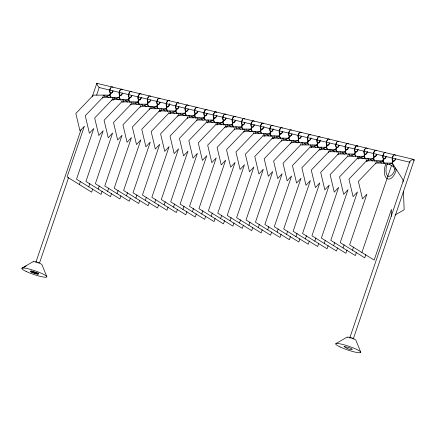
<?xml version="1.0" encoding="UTF-8"?>
<svg xmlns="http://www.w3.org/2000/svg" width="436" height="436" viewBox="0 0 436 436"><rect width="100%" height="100%" fill="white"/><g stroke="black" fill="none" stroke-linecap="round" stroke-linejoin="round"><path stroke-width="0.65" d="M353.209 339.143L414.195 159.985L414.053 159.543C412.412 159.314 410.194 160.421 409.726 162.056L409.873 162.236M413.759 159.451L96.819 83.331L97.462 85.412L99.157 87.527L409.502 162.17M112.946 87.336A3.346 1.771 -76.5 0 0 110.281 88.372A3.346 1.771 -76.5 0 0 110.079 92.89L110.444 93.249L110.063 95.522L111.147 97.228M122.363 89.603A3.346 1.771 -76.5 0 0 119.698 90.634A3.346 1.771 -76.5 0 0 119.497 95.157L119.862 95.517L119.48 97.784L120.93 100.062M131.781 91.865A3.346 1.771 -76.5 0 0 129.116 92.901A3.346 1.771 -76.5 0 0 128.914 97.424L129.279 97.778L128.898 100.051L130.348 102.324M141.199 94.132A3.346 1.771 -76.5 0 0 138.534 95.162A3.346 1.771 -76.5 0 0 138.332 99.686L138.697 100.046L138.316 102.313L139.765 104.591M150.616 96.4A3.346 1.771 -76.5 0 0 147.951 97.43A3.346 1.771 -76.5 0 0 147.75 101.953L148.115 102.307L147.733 104.58L149.183 106.858M160.034 98.661A3.346 1.771 -76.5 0 0 157.369 99.697A3.346 1.771 -76.5 0 0 157.167 104.22L157.532 104.575L157.151 106.847L158.235 108.553M169.451 100.929A3.346 1.771 -76.5 0 0 166.786 101.959A3.346 1.771 -76.5 0 0 166.585 106.482L166.95 106.842L166.568 109.109L168.018 111.387M178.869 103.196A3.346 1.771 -76.5 0 0 176.204 104.226A3.346 1.771 -76.5 0 0 176.002 108.749L176.367 109.104L175.986 111.376L177.436 113.649M188.287 105.458A3.346 1.771 -76.5 0 0 185.622 106.488A3.346 1.771 -76.5 0 0 185.42 111.011L185.785 111.371L185.404 113.638L186.853 115.916M197.704 107.725A3.346 1.771 -76.5 0 0 195.039 108.755A3.346 1.771 -76.5 0 0 194.838 113.278L195.203 113.638L194.821 115.905L196.271 118.183M207.122 109.986A3.346 1.771 -76.5 0 0 204.457 111.022A3.346 1.771 -76.5 0 0 204.255 115.545L204.62 115.9L204.239 118.172L205.323 119.878M216.539 112.254A3.346 1.771 -76.5 0 0 213.874 113.284A3.346 1.771 -76.5 0 0 213.673 117.807L214.038 118.167L213.656 120.434L215.106 122.712M225.957 114.521A3.346 1.771 -76.5 0 0 223.292 115.551A3.346 1.771 -76.5 0 0 223.09 120.074L223.455 120.429L223.074 122.701L224.524 124.979M235.375 116.783A3.346 1.771 -76.5 0 0 232.71 117.813A3.346 1.771 -76.5 0 0 232.508 122.336L232.873 122.696L232.492 124.963L233.941 127.241M244.792 119.05A3.346 1.771 -76.5 0 0 242.127 120.08A3.346 1.771 -76.5 0 0 241.925 124.603L242.291 124.963L241.909 127.23L243.359 129.508M254.21 121.312A3.346 1.771 -76.5 0 0 251.545 122.347A3.346 1.771 -76.5 0 0 251.343 126.871L251.708 127.225L251.327 129.497L252.411 131.203M263.627 123.579A3.346 1.771 -76.5 0 0 260.962 124.609A3.346 1.771 -76.5 0 0 260.761 129.132L261.126 129.492L260.744 131.759L261.829 133.471M273.045 125.846A3.346 1.771 -76.5 0 0 270.38 126.876A3.346 1.771 -76.5 0 0 270.178 131.4L270.543 131.754L270.162 134.026L271.612 136.305M282.463 128.108A3.346 1.771 -76.5 0 0 279.798 129.138A3.346 1.771 -76.5 0 0 279.596 133.661L279.961 134.021L279.58 136.294L281.029 138.566M291.515 130.015A3.346 1.771 -76.5 0 0 289.041 131.781A3.346 1.771 -76.5 0 0 289.014 135.928L289.379 136.288L288.997 138.555L290.447 140.833M301.298 132.637A3.346 1.771 -76.5 0 0 298.633 133.672A3.346 1.771 -76.5 0 0 298.431 138.196L298.796 138.55L298.415 140.823L299.499 142.528M310.715 134.904A3.346 1.771 -76.5 0 0 308.05 135.934A3.346 1.771 -76.5 0 0 307.849 140.457L308.214 140.817L307.832 143.084L308.917 144.796M320.133 137.171A3.346 1.771 -76.5 0 0 317.468 138.201A3.346 1.771 -76.5 0 0 317.266 142.725L317.631 143.079L317.25 145.352L318.694 147.63M329.551 139.433A3.346 1.771 -76.5 0 0 326.886 140.468A3.346 1.771 -76.5 0 0 326.684 144.986L327.049 145.346L326.668 147.619L328.112 149.891M338.603 141.34A3.346 1.771 -76.5 0 0 336.129 143.106A3.346 1.771 -76.5 0 0 336.102 147.254L336.467 147.613L336.085 149.88L337.529 152.159M348.386 143.967A3.346 1.771 -76.5 0 0 345.721 144.997A3.346 1.771 -76.5 0 0 345.519 149.521L345.884 149.875L345.503 152.148L346.587 153.854M357.803 146.229A3.346 1.771 -76.5 0 0 355.138 147.259A3.346 1.771 -76.5 0 0 354.937 151.782L355.302 152.142L354.92 154.409L356.005 156.121M367.221 148.496A3.346 1.771 -76.5 0 0 364.556 149.526A3.346 1.771 -76.5 0 0 364.354 154.05L364.719 154.404L364.338 156.677L365.782 158.955M376.639 150.758A3.346 1.771 -76.5 0 0 373.974 151.793A3.346 1.771 -76.5 0 0 373.772 156.317L374.137 156.671L373.756 158.944L375.2 161.216M385.691 152.665A3.346 1.771 -76.5 0 0 383.217 154.431A3.346 1.771 -76.5 0 0 383.19 158.579L383.555 158.938L383.173 161.206L384.617 163.484M395.474 155.292A3.346 1.771 -76.5 0 0 392.809 156.322A3.346 1.771 -76.5 0 0 392.607 160.846L392.972 161.2L392.591 163.473L403.022 179.877L403.098 181.916M113.442 100.209L114.396 97.386M122.859 102.476L123.813 99.653M160.53 111.534L161.484 108.711M169.947 113.801L170.901 110.978M207.618 122.859L208.566 120.036M217.035 125.127L217.984 122.303M226.453 127.388L227.401 124.565M264.123 136.452L265.072 133.629M273.541 138.713L274.489 135.89M311.211 147.777L312.16 144.954M320.629 150.039L321.577 147.215M358.299 159.102L359.248 156.279M367.717 161.369L368.665 158.541M31.223 272.075C27.255 269.519 36.733 272.478 37.398 273.143C41.366 275.694 31.888 272.734 31.223 272.075L31.654 270.8M32.111 272.484L32.542 271.208M35.828 262.483L81.02 129.726M92.209 96.863L96.819 83.331M33.147 272.898L33.583 271.628M34.27 273.296L34.7 272.026M35.387 273.65L35.823 272.375M39.507 262.995L68.621 177.474M96.645 95.162L99.157 87.527M36.439 273.928L36.869 272.653M37.338 274.119L37.774 272.843M38.036 274.2L38.466 272.931M103.539 95.119L102.874 97.075A11.107 5.87 -76.5 0 0 102.536 98.176M104.978 95.119L104.433 96.738L109.714 95.408L110.444 93.249L110.886 93.391A3.346 1.771 -76.5 0 0 113.071 91.08M79.368 184.537L80.464 181.327M112.957 97.386L112.292 99.337A11.107 5.87 -76.5 0 0 111.954 100.444M88.786 186.804L89.881 183.594M120.162 100.078L119.132 97.669L119.862 95.517L120.303 95.658A3.346 1.771 -76.5 0 0 122.489 93.348M121.709 101.604L122.374 99.653M92.726 188.941L91.636 192.151L67.1 176.929L84.371 126.206L79.979 130.969L75.842 113.464L93.408 95.124L109.42 95.119L110.444 93.249M98.204 189.071L99.299 185.856M129.579 102.346L128.549 99.937L129.279 97.778L129.721 97.926A3.346 1.771 -76.5 0 0 131.906 95.615M131.792 101.915L131.127 103.872A11.107 5.87 -76.5 0 0 130.789 104.972M102.144 191.202L101.054 194.412L76.518 179.196L93.789 128.473L89.396 133.231L85.26 115.725L102.825 97.386L118.837 97.386L119.862 95.517M133.231 101.915L132.686 103.534L137.967 102.198L138.697 100.046L139.139 100.187A3.346 1.771 -76.5 0 0 141.324 97.877M107.621 191.333L108.717 188.123M141.21 104.182L140.545 106.133A11.107 5.87 -76.5 0 0 140.207 107.24M111.561 193.47L110.472 196.68L85.936 181.458L103.207 130.735L98.814 135.498L94.677 117.993L112.243 99.653L128.255 99.648L129.279 97.778M142.648 104.182L142.103 105.795L147.384 104.466L148.115 102.307L148.556 102.455A3.346 1.771 -76.5 0 0 150.742 100.144M117.039 193.6L118.134 190.39M150.627 106.444L149.962 108.401A11.107 5.87 -76.5 0 0 149.624 109.501M120.979 195.731L119.889 198.941L95.353 183.725L112.624 133.002L108.232 137.765L104.095 120.254L121.66 101.915L137.672 101.915L138.697 100.046M152.066 106.444L151.521 108.063L156.802 106.733L157.532 104.575L157.974 104.716A3.346 1.771 -76.5 0 0 160.159 102.406M126.456 195.862L127.552 192.652M160.045 108.711L159.38 110.662A11.107 5.87 -76.5 0 0 159.042 111.769M130.397 197.999L129.307 201.209L104.771 185.992L122.042 135.269L117.649 140.027L113.513 122.521L131.078 104.182L147.09 104.182L148.115 102.307M135.874 198.129L136.969 194.919M167.25 111.403L166.22 108.995L166.95 106.842L167.391 106.984A3.346 1.771 -76.5 0 0 169.8 103.828M168.797 112.929L169.462 110.978M139.814 200.266L138.724 203.476L114.188 188.254L131.459 137.531L127.067 142.294L122.93 124.789L140.496 106.449L156.508 106.444L157.532 104.575M145.292 200.397L146.387 197.181M176.667 113.671L175.637 111.262L176.367 109.104L176.809 109.251A3.346 1.771 -76.5 0 0 178.994 106.94M178.88 113.24L178.215 115.197A11.107 5.87 -76.5 0 0 177.877 116.298M149.232 202.527L148.142 205.738L123.606 190.521L140.877 139.798L136.484 144.556L132.348 127.05L149.913 108.711L165.925 108.711L166.95 106.842M180.319 113.24L179.774 114.859L185.055 113.524L185.785 111.371L186.227 111.512A3.346 1.771 -76.5 0 0 188.412 109.202M154.709 202.658L155.805 199.448M188.298 115.507L187.633 117.458A11.107 5.87 -76.5 0 0 187.295 118.565M158.65 204.795L157.56 208.005L133.024 192.783L150.295 142.06L145.902 146.823L141.765 129.318L159.331 110.978L175.343 110.978L176.367 109.104M189.736 115.507L189.186 117.121L194.472 115.791L195.203 113.638L195.644 113.78A3.346 1.771 -76.5 0 0 197.83 111.469M164.127 204.925L165.222 201.715M197.715 117.769L197.05 119.726A11.107 5.87 -76.5 0 0 196.707 120.826M168.067 207.056L166.977 210.266L142.441 195.05L159.712 144.327L155.32 149.09L151.183 131.579L168.743 113.246L184.76 113.24L185.785 111.371M199.148 117.769L198.603 119.388L203.89 118.058L204.62 115.9L205.062 116.041A3.346 1.771 -76.5 0 0 207.247 113.736M173.544 207.187L174.64 203.977M206.468 121.987L207.133 120.036M177.485 209.324L176.395 212.534L151.859 197.317L169.13 146.594L164.737 151.352L160.601 133.847L178.161 115.507L194.178 115.507L195.203 113.638M182.962 209.454L184.057 206.244M214.338 122.734L213.308 120.32L214.038 118.167L214.479 118.309A3.346 1.771 -76.5 0 0 216.888 115.153M215.885 124.255L216.55 122.303M186.902 211.591L185.812 214.801L161.276 199.579L178.547 148.856L174.155 153.619L170.018 136.114L187.578 117.775L203.596 117.769L204.62 115.9M192.38 211.722L193.475 208.512M223.755 124.996L222.725 122.587L223.455 120.429L223.897 120.576A3.346 1.771 -76.5 0 0 226.082 118.265M225.968 124.565L225.303 126.522A11.107 5.87 -76.5 0 0 224.96 127.623M196.32 213.853L195.23 217.063L170.694 201.846L187.965 151.123L183.572 155.881L179.436 138.376L196.996 120.036L213.013 120.036L214.038 118.167M201.797 213.983L202.893 210.773M233.173 127.263L232.143 124.849L232.873 122.696L233.315 122.838A3.346 1.771 -76.5 0 0 235.5 120.527M235.386 126.832L234.721 128.784A11.107 5.87 -76.5 0 0 234.377 129.89M205.738 216.12L204.648 219.33L180.112 204.113L197.383 153.385L192.99 158.148L188.853 140.643L206.413 122.303L222.431 122.303L223.455 120.429M236.819 126.832L236.274 128.446L241.56 127.116L242.291 124.963L242.732 125.105A3.346 1.771 -76.5 0 0 244.918 122.794M211.215 216.251L212.31 213.041M244.803 129.1L244.138 131.051A11.107 5.87 -76.5 0 0 243.795 132.152M215.155 218.382L214.065 221.592L189.529 206.375L206.8 155.652L202.408 160.415L198.271 142.91L215.831 124.571L231.848 124.565L232.873 122.696M246.236 129.1L245.691 130.713L250.978 129.383L251.708 127.225L252.15 127.372A3.346 1.771 -76.5 0 0 254.335 125.061M220.632 218.518L221.728 215.302M253.556 133.318L254.221 131.361M224.573 220.649L223.483 223.859L198.947 208.642L216.218 157.919L211.825 162.677L207.689 145.172L225.249 126.832L241.266 126.832L242.291 124.963M255.654 131.361L255.109 132.98L260.396 131.645L261.126 129.492L261.567 129.634A3.346 1.771 -76.5 0 0 263.976 126.478M230.05 220.78L231.145 217.569M262.973 135.58L263.638 133.629M233.99 222.916L232.9 226.126L208.364 210.904L225.635 160.181L221.243 164.944L217.106 147.439L234.666 129.1L250.684 129.094L251.708 127.225M239.468 223.047L240.563 219.837M270.843 136.321L269.813 133.912L270.543 131.754L270.985 131.901A3.346 1.771 -76.5 0 0 273.17 129.59M273.056 135.89L272.391 137.847A11.107 5.87 -76.5 0 0 272.048 138.948M243.408 225.178L242.318 228.388L217.782 213.171L235.053 162.448L230.66 167.206L226.524 149.701L244.084 131.361L260.101 131.361L261.126 129.492M248.885 225.308L249.981 222.098M280.261 138.588L279.231 136.179L279.961 134.021L280.403 134.163A3.346 1.771 -76.5 0 0 282.588 131.852M282.474 138.157L281.809 140.109A11.107 5.87 -76.5 0 0 281.465 141.215M252.826 227.445L251.736 230.655L227.2 215.439L244.471 164.715L240.078 169.473L235.941 151.968L253.501 133.629L269.519 133.629L270.543 131.754M283.907 138.157L283.362 139.776L288.648 138.441L289.379 136.288L289.82 136.43A3.346 1.771 -76.5 0 0 292.006 134.119M258.303 227.576L259.398 224.366M291.891 140.425L291.226 142.376A11.107 5.87 -76.5 0 0 290.883 143.477M262.243 229.707L261.153 232.922L236.617 217.7L253.888 166.977L249.496 171.74L245.359 154.235L262.919 135.896L278.936 135.89L279.961 134.021M293.324 140.425L292.779 142.038L298.066 140.708L298.796 138.55L299.238 138.697A3.346 1.771 -76.5 0 0 301.423 136.386M267.72 229.843L268.816 226.627M300.644 144.643L301.309 142.686M271.661 231.974L270.571 235.184L246.035 219.967L263.306 169.244L258.913 174.002L254.777 156.497L272.337 138.157L288.354 138.157L289.379 136.288M302.742 142.686L302.197 144.305L307.484 142.97L308.214 140.817L308.655 140.959A3.346 1.771 -76.5 0 0 311.064 137.803M277.138 232.105L278.233 228.895M310.061 146.905L310.726 144.954M281.078 234.241L279.988 237.451L255.452 222.229L272.723 171.506L268.331 176.269L264.194 158.764L281.754 140.425L297.772 140.419L298.796 138.55M286.556 234.372L287.651 231.162M317.931 147.646L316.901 145.237L317.631 143.079L318.073 143.226A3.346 1.771 -76.5 0 0 320.258 140.915M320.144 147.215L319.479 149.172A11.107 5.87 -76.5 0 0 319.136 150.273M290.496 236.503L289.406 239.713L264.87 224.496L282.141 173.773L277.748 178.537L273.612 161.026L291.172 142.686L307.189 142.686L308.214 140.817M295.973 236.634L297.063 233.424M327.349 149.913L326.319 147.504L327.049 145.346L327.49 145.488A3.346 1.771 -76.5 0 0 329.676 143.177M329.562 149.483L328.897 151.434A11.107 5.87 -76.5 0 0 328.553 152.54M299.913 238.77L298.824 241.98L274.288 226.764L291.559 176.04L287.166 180.798L283.029 163.293L300.589 144.954L316.607 144.954L317.631 143.079M330.995 149.483L330.45 151.101L335.736 149.766L336.467 147.613L336.908 147.755A3.346 1.771 -76.5 0 0 339.094 145.444M305.391 238.901L306.481 235.691M338.979 151.75L338.314 153.701A11.107 5.87 -76.5 0 0 337.971 154.802M309.331 241.037L308.241 244.247L283.705 229.025L300.971 178.302L296.584 183.066L292.447 165.56L310.007 147.221L326.024 147.215L327.049 145.346M340.412 151.75L339.867 153.363L345.154 152.033L345.884 149.875L346.326 150.022A3.346 1.771 -76.5 0 0 348.511 147.711M314.808 241.168L315.898 237.952M347.732 155.968L348.397 154.012M318.749 243.299L317.659 246.509L293.123 231.293L310.388 180.569L306.001 185.327L301.865 167.822L319.425 149.483L335.442 149.483L336.467 147.613M349.83 154.012L349.285 155.63L354.572 154.295L355.302 152.142L355.743 152.284A3.346 1.771 -76.5 0 0 358.152 149.128M324.226 243.43L325.316 240.22M357.149 158.23L357.814 156.279M328.166 245.566L327.076 248.776L302.54 233.554L319.806 182.831L315.419 187.594L311.282 170.089L328.842 151.75L344.86 151.75L345.884 149.875M333.644 245.697L334.734 242.487M365.019 158.971L363.989 156.562L364.719 154.404L365.161 154.551A3.346 1.771 -76.5 0 0 367.346 152.24M367.232 158.541L366.567 160.497A11.107 5.87 -76.5 0 0 366.224 161.598M337.584 247.828L336.494 251.038L311.958 235.822L329.224 185.098L324.836 189.862L320.7 172.351L338.26 154.012L354.277 154.012L355.302 152.142M343.061 247.959L344.151 244.749M374.437 161.238L373.407 158.829L374.137 156.671L374.579 156.813A3.346 1.771 -76.5 0 0 376.764 154.502M376.65 160.808L375.985 162.759A11.107 5.87 -76.5 0 0 375.641 163.865M347.002 250.095L345.912 253.305L321.376 238.089L338.641 187.366L334.254 192.123L330.117 174.618L347.677 156.279L363.695 156.279L364.719 154.404M378.083 160.808L377.538 162.426L382.824 161.091L383.555 158.938L383.996 159.08A3.346 1.771 -76.5 0 0 386.182 156.769M352.479 250.226L353.569 247.016M386.067 163.075L385.402 165.026A11.107 5.87 -76.5 0 0 387.037 178.64A11.107 5.87 -76.5 0 0 395.752 171.446L396.417 169.495M356.419 252.362L355.329 255.572L330.793 240.35L348.059 189.627L343.672 194.391L339.535 176.885L357.095 158.546L373.112 158.541L374.137 156.671M387.5 163.075L386.552 165.898A9.854 5.21 -76.5 0 0 387.849 176.258A9.854 5.21 -76.5 0 0 394.515 170.836L395.485 168.024M361.896 252.493L391.495 165.549M394.929 169.637L392.237 163.358L392.972 161.2L393.414 161.347A3.346 1.771 -76.5 0 0 395.599 159.036M365.837 254.624L364.747 257.834L340.211 242.618L357.476 191.895L353.089 196.652L348.953 179.147L366.513 160.808L382.53 160.808L383.555 158.938M349.748 337.987L409.726 161.794M414.195 159.985L413.742 160.671M392.972 161.2L391.948 163.075L375.93 163.075L358.37 181.414L362.507 198.92L366.894 194.156L349.628 244.879L374.164 260.101L391.43 209.378L391.599 216.343M46.816 276.609L41.883 264.505C39.812 262.913 35.294 261 33.37 261.845M360.736 352.108L355.803 340.009C353.732 338.418 349.209 336.499 347.29 337.344M22.994 267.966L26.285 265.916M21.98 268.135L33.392 261.486M335.894 343.633L347.307 336.99M395.032 215.024L404.15 209.814L403.458 191.442M113.851 99.005L119.132 97.669M123.268 101.266L128.549 99.937M160.939 110.33L166.22 108.995M170.356 112.592L175.637 111.262M208.021 121.655L213.308 120.32M217.439 123.917L222.725 122.587M226.856 126.184L232.143 124.849M264.527 135.242L269.813 133.912M273.944 137.509L279.231 136.179M311.615 146.567L316.901 145.237M321.032 148.834L326.319 147.504M358.703 157.892L363.989 156.562M368.12 160.159L373.407 158.829M386.955 164.688L392.237 163.358M350.626 338.036L351.045 338.145M36.706 262.532L37.125 262.646M96.928 83.249L97.37 83.521M351.939 338.445L352.359 338.614M38.025 262.946L38.439 263.11M389.195 164.127L393.79 166.972M379.778 161.86L382.078 163.282M370.36 159.592L372.66 161.02M360.943 157.331L363.243 158.753M351.525 155.063L353.247 156.132M342.107 152.802L344.407 154.224M332.69 150.534L334.99 151.957M323.272 148.267L325.572 149.695M313.855 146.006L316.155 147.428M304.437 143.738L306.159 144.806M295.019 141.471L297.319 142.899M285.602 139.209L287.902 140.632M276.184 136.942L278.484 138.37M266.767 134.68L269.067 136.103M257.349 132.413L259.071 133.481M247.931 130.146L250.231 131.574M238.514 127.884L240.814 129.307M229.096 125.617L231.396 127.045M219.679 123.355L221.979 124.778M210.261 121.088L212.561 122.511M200.849 118.821L203.143 120.249M191.431 116.559L193.726 117.982M182.014 114.292L184.308 115.714M172.596 112.03L174.891 113.453M163.178 109.763L165.473 111.185M153.761 107.496L156.055 108.924M144.343 105.234L146.638 106.657M134.926 102.967L137.22 104.389M125.508 100.705L127.803 102.128M116.09 98.438L118.385 99.86M106.673 96.171L108.967 97.599M382.824 161.091L383.854 163.505M354.572 154.295L355.345 156.104M345.154 152.033L345.928 153.837M335.736 149.766L336.766 152.175M307.484 142.97L308.257 144.779M298.066 140.708L298.84 142.512M288.648 138.441L289.678 140.85M260.396 131.645L261.169 133.454M250.978 129.383L251.752 131.187M241.56 127.116L242.59 129.525M203.89 118.058L204.664 119.862M194.472 115.791L195.502 118.2M185.055 113.524L186.085 115.938M156.802 106.733L157.576 108.537M147.384 104.466L148.414 106.875M137.967 102.198L138.997 104.613M109.714 95.408L110.488 97.212M310.628 138.517A2.889 1.526 -76.5 0 1 307.914 139.863A2.889 1.526 -76.5 0 1 308.982 135.176M309.822 134.849A2.889 1.526 -76.5 0 1 310.203 134.975M320.242 140.054A2.889 1.526 -76.5 0 1 317.61 142.523A2.889 1.526 -76.5 0 1 317.991 137.869M197.617 111.338A2.889 1.526 -76.5 0 1 195.034 112.897A2.889 1.526 -76.5 0 1 195.568 108.422M207.035 113.6A2.889 1.526 -76.5 0 1 204.321 114.946A2.889 1.526 -76.5 0 1 205.389 110.259M188.199 109.071A2.889 1.526 -76.5 0 1 185.485 110.417A2.889 1.526 -76.5 0 1 186.554 105.73M216.452 115.867A2.889 1.526 -76.5 0 1 213.738 117.213A2.889 1.526 -76.5 0 1 214.806 112.526M215.646 112.199A2.889 1.526 -76.5 0 1 216.027 112.325M178.782 106.804A2.889 1.526 -76.5 0 1 176.199 108.368A2.889 1.526 -76.5 0 1 176.733 103.893M225.87 118.134A2.889 1.526 -76.5 0 1 223.287 119.693A2.889 1.526 -76.5 0 1 223.821 115.218M169.56 103.812A2.889 1.526 -76.5 0 1 166.781 106.106A2.889 1.526 -76.5 0 1 167.718 101.201M235.287 120.396A2.889 1.526 -76.5 0 1 232.573 121.742A2.889 1.526 -76.5 0 1 233.642 117.055M159.947 102.275A2.889 1.526 -76.5 0 1 157.363 103.839A2.889 1.526 -76.5 0 1 157.897 99.364M301.211 136.25A2.889 1.526 -76.5 0 1 298.497 137.596A2.889 1.526 -76.5 0 1 299.565 132.909M150.529 100.013A2.889 1.526 -76.5 0 1 147.946 101.572A2.889 1.526 -76.5 0 1 148.48 97.097M244.705 122.663A2.889 1.526 -76.5 0 1 242.122 124.227A2.889 1.526 -76.5 0 1 242.656 119.747M141.111 97.746A2.889 1.526 -76.5 0 1 138.397 99.092A2.889 1.526 -76.5 0 1 139.466 94.405M263.54 127.192A2.889 1.526 -76.5 0 1 260.826 128.538A2.889 1.526 -76.5 0 1 261.894 123.851M262.734 123.524A2.889 1.526 -76.5 0 1 263.115 123.65M131.694 95.479A2.889 1.526 -76.5 0 1 129.111 97.043A2.889 1.526 -76.5 0 1 129.645 92.568M273.154 128.729A2.889 1.526 -76.5 0 1 270.522 131.198A2.889 1.526 -76.5 0 1 270.909 126.544M282.375 131.721A2.889 1.526 -76.5 0 1 279.661 133.067A2.889 1.526 -76.5 0 1 280.73 128.38M254.123 124.925A2.889 1.526 -76.5 0 1 251.409 126.271A2.889 1.526 -76.5 0 1 252.477 121.584M329.463 143.046A2.889 1.526 -76.5 0 1 326.749 144.392A2.889 1.526 -76.5 0 1 327.818 139.705M338.881 145.313A2.889 1.526 -76.5 0 1 336.298 146.877A2.889 1.526 -76.5 0 1 336.826 142.398M348.299 147.575A2.889 1.526 -76.5 0 1 345.715 149.139A2.889 1.526 -76.5 0 1 346.244 144.665M357.716 149.842A2.889 1.526 -76.5 0 1 355.002 151.188A2.889 1.526 -76.5 0 1 356.07 146.501M356.91 146.174A2.889 1.526 -76.5 0 1 357.291 146.3M367.33 151.379A2.889 1.526 -76.5 0 1 364.698 153.848A2.889 1.526 -76.5 0 1 365.079 149.194M376.551 154.371A2.889 1.526 -76.5 0 1 373.837 155.717A2.889 1.526 -76.5 0 1 374.906 151.03M385.969 156.638A2.889 1.526 -76.5 0 1 383.386 158.203A2.889 1.526 -76.5 0 1 383.914 153.723M395.387 158.9A2.889 1.526 -76.5 0 1 392.803 160.464A2.889 1.526 -76.5 0 1 393.332 155.99M112.859 90.95A2.889 1.526 -76.5 0 1 110.275 92.514A2.889 1.526 -76.5 0 1 110.809 88.039M122.276 93.217A2.889 1.526 -76.5 0 1 119.562 94.563A2.889 1.526 -76.5 0 1 120.63 89.876M291.793 133.988A2.889 1.526 -76.5 0 1 289.21 135.552A2.889 1.526 -76.5 0 1 289.744 131.073M344.058 346.538C352.239 352.343 357.471 348.86 344.058 346.538M26.144 271.443A13.238 1.935 18.8 0 0 46.641 277.083A13.238 1.935 18.8 0 0 30.144 269.301A13.238 1.935 18.8 0 0 26.144 271.443M340.064 346.947A13.238 1.935 18.8 0 0 360.561 352.582A13.238 1.935 18.8 0 0 344.064 344.8A13.238 1.935 18.8 0 0 340.064 346.947"/></g></svg>
